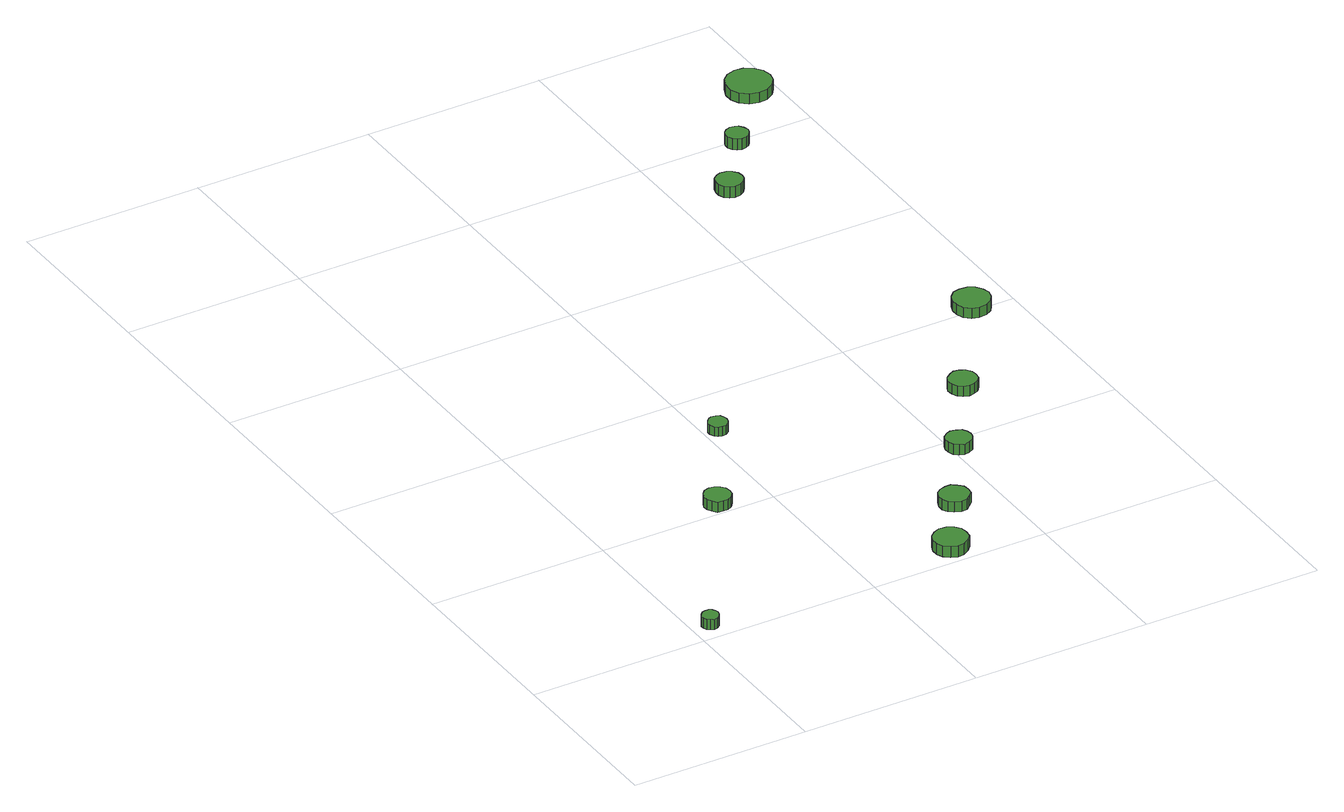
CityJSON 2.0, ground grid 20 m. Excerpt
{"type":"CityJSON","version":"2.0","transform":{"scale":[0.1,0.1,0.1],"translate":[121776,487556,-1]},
"CityObjects":{
"tree1":{"type":"SolitaryVegetationObject","attributes":{"function":"something"},"geometry":[{"type":"MultiSurface","lod":"1","boundaries":[[[0,1,2,3,4,5,6,7,8,9,10,11,12,13,14]],[[15,16,17,18,19,20,21,22,23,24,25,26,27,28,29]],[[0,29,28,1]],[[1,28,27,2]],[[2,27,26,3]],[[3,26,25,4]],[[4,25,24,5]],[[5,24,23,6]],[[6,23,22,7]],[[7,22,21,8]],[[8,21,20,9]],[[9,20,19,10]],[[10,19,18,11]],[[11,18,17,12]],[[12,17,16,13]],[[13,16,15,14]],[[14,15,29,0]]]}]},
"tree2":{"type":"SolitaryVegetationObject","attributes":{"function":"something"},"geometry":[{"type":"MultiSurface","lod":"1","boundaries":[[[30,31,32,33,34,35,36,37,38,39,40,41,42,43,44]],[[45,46,47,48,49,50,51,52,53,54,55,56,57,58,59]],[[30,59,58,31]],[[31,58,57,32]],[[32,57,56,33]],[[33,56,55,34]],[[34,55,54,35]],[[35,54,53,36]],[[36,53,52,37]],[[37,52,51,38]],[[38,51,50,39]],[[39,50,49,40]],[[40,49,48,41]],[[41,48,47,42]],[[42,47,46,43]],[[43,46,45,44]],[[44,45,59,30]]]}]},
"tree3":{"type":"SolitaryVegetationObject","attributes":{"function":"something"},"geometry":[{"type":"MultiSurface","lod":"1","boundaries":[[[60,61,62,63,64,65,66,67,68,69,70,71,72,73,74]],[[75,76,77,78,79,80,81,82,83,84,85,86,87,88,89]],[[60,89,88,61]],[[61,88,87,62]],[[62,87,86,63]],[[63,86,85,64]],[[64,85,84,65]],[[65,84,83,66]],[[66,83,82,67]],[[67,82,81,68]],[[68,81,80,69]],[[69,80,79,70]],[[70,79,78,71]],[[71,78,77,72]],[[72,77,76,73]],[[73,76,75,74]],[[74,75,89,60]]]}]},
"tree4":{"type":"SolitaryVegetationObject","attributes":{"function":"something"},"geometry":[{"type":"MultiSurface","lod":"1","boundaries":[[[90,91,92,93,94,95,96,97,98,99,100,101,102,103,104]],[[105,106,107,108,109,110,111,112,113,114,115,116,117,118,119]],[[90,119,118,91]],[[91,118,117,92]],[[92,117,116,93]],[[93,116,115,94]],[[94,115,114,95]],[[95,114,113,96]],[[96,113,112,97]],[[97,112,111,98]],[[98,111,110,99]],[[99,110,109,100]],[[100,109,108,101]],[[101,108,107,102]],[[102,107,106,103]],[[103,106,105,104]],[[104,105,119,90]]]}]},
"tree5":{"type":"SolitaryVegetationObject","attributes":{"function":"something"},"geometry":[{"type":"MultiSurface","lod":"1","boundaries":[[[120,121,122,123,124,125,126,127,128,129,130,131,132,133,134]],[[135,136,137,138,139,140,141,142,143,144,145,146,147,148,149]],[[120,149,148,121]],[[121,148,147,122]],[[122,147,146,123]],[[123,146,145,124]],[[124,145,144,125]],[[125,144,143,126]],[[126,143,142,127]],[[127,142,141,128]],[[128,141,140,129]],[[129,140,139,130]],[[130,139,138,131]],[[131,138,137,132]],[[132,137,136,133]],[[133,136,135,134]],[[134,135,149,120]]]}]},
"tree6":{"type":"SolitaryVegetationObject","attributes":{"function":"something"},"geometry":[{"type":"MultiSurface","lod":"1","boundaries":[[[150,151,152,153,154,155,156,157,158,159,160,161,162,163,164]],[[165,166,167,168,169,170,171,172,173,174,175,176,177,178,179]],[[150,179,178,151]],[[151,178,177,152]],[[152,177,176,153]],[[153,176,175,154]],[[154,175,174,155]],[[155,174,173,156]],[[156,173,172,157]],[[157,172,171,158]],[[158,171,170,159]],[[159,170,169,160]],[[160,169,168,161]],[[161,168,167,162]],[[162,167,166,163]],[[163,166,165,164]],[[164,165,179,150]]]}]},
"tree7":{"type":"SolitaryVegetationObject","attributes":{"function":"something"},"geometry":[{"type":"MultiSurface","lod":"1","boundaries":[[[180,181,182,183,184,185,186,187,188,189,190,191,192,193,194]],[[195,196,197,198,199,200,201,202,203,204,205,206,207,208,209]],[[180,209,208,181]],[[181,208,207,182]],[[182,207,206,183]],[[183,206,205,184]],[[184,205,204,185]],[[185,204,203,186]],[[186,203,202,187]],[[187,202,201,188]],[[188,201,200,189]],[[189,200,199,190]],[[190,199,198,191]],[[191,198,197,192]],[[192,197,196,193]],[[193,196,195,194]],[[194,195,209,180]]]}]},
"tree8":{"type":"SolitaryVegetationObject","attributes":{"function":"something"},"geometry":[{"type":"MultiSurface","lod":"1","boundaries":[[[210,211,212,213,214,215,216,217,218,219,220,221,222,223,224]],[[225,226,227,228,229,230,231,232,233,234,235,236,237,238,239]],[[210,239,238,211]],[[211,238,237,212]],[[212,237,236,213]],[[213,236,235,214]],[[214,235,234,215]],[[215,234,233,216]],[[216,233,232,217]],[[217,232,231,218]],[[218,231,230,219]],[[219,230,229,220]],[[220,229,228,221]],[[221,228,227,222]],[[222,227,226,223]],[[223,226,225,224]],[[224,225,239,210]]]}]},
"tree9":{"type":"SolitaryVegetationObject","attributes":{"function":"something"},"geometry":[{"type":"MultiSurface","lod":"1","boundaries":[[[240,241,242,243,244,245,246,247,248,249,250,251,252,253,254]],[[255,256,257,258,259,260,261,262,263,264,265,266,267,268,269]],[[240,269,268,241]],[[241,268,267,242]],[[242,267,266,243]],[[243,266,265,244]],[[244,265,264,245]],[[245,264,263,246]],[[246,263,262,247]],[[247,262,261,248]],[[248,261,260,249]],[[249,260,259,250]],[[250,259,258,251]],[[251,258,257,252]],[[252,257,256,253]],[[253,256,255,254]],[[254,255,269,240]]]}]},
"tree10":{"type":"SolitaryVegetationObject","attributes":{"function":"something"},"geometry":[{"type":"MultiSurface","lod":"1","boundaries":[[[270,271,272,273,274,275,276,277,278,279,280,281,282,283,284]],[[285,286,287,288,289,290,291,292,293,294,295,296,297,298,299]],[[270,299,298,271]],[[271,298,297,272]],[[272,297,296,273]],[[273,296,295,274]],[[274,295,294,275]],[[275,294,293,276]],[[276,293,292,277]],[[277,292,291,278]],[[278,291,290,279]],[[279,290,289,280]],[[280,289,288,281]],[[281,288,287,282]],[[282,287,286,283]],[[283,286,285,284]],[[284,285,299,270]]]}]},
"tree11":{"type":"SolitaryVegetationObject","attributes":{"function":"something"},"geometry":[{"type":"MultiSurface","lod":"1","boundaries":[[[300,301,302,303,304,305,306,307,308,309,310,311,312,313,314]],[[315,316,317,318,319,320,321,322,323,324,325,326,327,328,329]],[[300,329,328,301]],[[301,328,327,302]],[[302,327,326,303]],[[303,326,325,304]],[[304,325,324,305]],[[305,324,323,306]],[[306,323,322,307]],[[307,322,321,308]],[[308,321,320,309]],[[309,320,319,310]],[[310,319,318,311]],[[311,318,317,312]],[[312,317,316,313]],[[313,316,315,314]],[[314,315,329,300]]]}]}
},
"vertices":[
[27,17,23],[26,21,23],[24,24,23],[21,26,23],[17,26,23],[13,25,23],[10,22,23],[8,19,23],[8,15,23],[10,11,23],[13,9,23],[17,7,23],[21,8,23],[24,10,23],[26,13,23],[26,13,11],[24,10,11],[21,8,11],[17,7,11],[13,9,11],[10,11,11],[8,15,11],[8,19,11],[10,22,11],[13,25,11],[17,26,11],[21,26,11],[24,24,11],[26,21,11],[27,17,11],
[158,215,19],[157,221,19],[153,226,19],[148,229,19],[142,230,19],[136,228,19],[132,224,19],[129,218,19],[129,212,19],[132,207,19],[136,202,19],[142,201,19],[148,201,19],[153,204,19],[157,209,19],[157,209,7],[153,204,7],[148,201,7],[142,201,7],[136,202,7],[132,207,7],[129,212,7],[129,218,7],[132,224,7],[136,228,7],[142,230,7],[148,229,7],[153,226,7],[157,221,7],[158,215,7],
[323,26,19],[322,34,19],[317,40,19],[310,44,19],[302,45,19],[295,42,19],[289,37,19],[286,30,19],[286,22,19],[289,15,19],[295,10,19],[302,7,19],[310,8,19],[317,12,19],[322,18,19],[322,18,6],[317,12,6],[310,8,6],[302,7,6],[295,10,6],[289,15,6],[286,22,6],[286,30,6],[289,37,6],[295,42,6],[302,45,6],[310,44,6],[317,40,6],[322,34,6],[323,26,6],
[225,334,19],[224,338,19],[222,342,19],[218,344,19],[213,345,19],[209,343,19],[206,340,19],[204,336,19],[204,332,19],[206,327,19],[209,324,19],[213,323,19],[218,323,19],[222,326,19],[224,329,19],[224,329,8],[222,326,8],[218,323,8],[213,323,8],[209,324,8],[206,327,8],[204,332,8],[204,336,8],[206,340,8],[209,343,8],[213,345,8],[218,344,8],[222,342,8],[224,338,8],[225,334,8],
[367,96,18],[366,103,18],[361,108,18],[356,112,18],[349,112,18],[342,110,18],[337,106,18],[334,99,18],[334,92,18],[337,86,18],[342,82,18],[349,79,18],[356,80,18],[361,84,18],[366,89,18],[366,89,6],[361,84,6],[356,80,6],[349,79,6],[342,82,6],[337,86,6],[334,92,6],[334,99,6],[337,106,6],[342,110,6],[349,112,6],[356,112,6],[361,108,6],[366,103,6],[367,96,6],
[423,186,18],[422,191,18],[419,196,18],[413,199,18],[407,200,18],[402,198,18],[397,194,18],[395,189,18],[395,183,18],[397,177,18],[402,173,18],[407,171,18],[413,172,18],[419,175,18],[422,180,18],[422,180,6],[419,175,6],[413,172,6],[407,171,6],[402,173,6],[397,177,6],[395,183,6],[395,189,6],[397,194,6],[402,198,6],[407,200,6],[413,199,6],[419,196,6],[422,191,6],[423,186,6],
[485,280,18],[484,286,18],[480,292,18],[474,295,18],[468,296,18],[462,293,18],[457,289,18],[454,283,18],[454,276,18],[457,270,18],[462,266,18],[468,264,18],[474,265,18],[480,268,18],[484,273,18],[484,273,6],[480,268,6],[474,265,6],[468,264,6],[462,266,6],[457,270,6],[454,276,6],[454,283,6],[457,289,6],[462,293,6],[468,296,6],[474,295,6],[480,292,6],[484,286,6],[485,280,6],
[569,396,26],[567,404,26],[562,411,26],[555,415,26],[546,416,26],[538,414,26],[532,408,26],[529,400,26],[529,392,26],[532,384,26],[538,378,26],[546,376,26],[555,377,26],[562,381,26],[567,388,26],[567,388,14],[562,381,14],[555,377,14],[546,376,14],[538,378,14],[532,384,14],[529,392,14],[529,400,14],[532,408,14],[538,414,14],[546,416,14],[555,415,14],[562,411,14],[567,404,14],[569,396,14],
[469,715,25],[468,721,25],[464,726,25],[459,729,25],[452,730,25],[447,728,25],[442,724,25],[440,718,25],[440,712,25],[442,706,25],[447,702,25],[452,700,25],[459,701,25],[464,704,25],[468,709,25],[468,709,12],[464,704,12],[459,701,12],[452,700,12],[447,702,12],[442,706,12],[440,712,12],[440,718,12],[442,724,12],[447,728,12],[452,730,12],[459,729,12],[464,726,12],[468,721,12],[469,715,12],
[522,792,21],[520,798,21],[517,802,21],[513,804,21],[508,805,21],[503,803,21],[499,800,21],[497,795,21],[497,790,21],[499,785,21],[503,782,21],[508,780,21],[513,781,21],[517,783,21],[520,787,21],[520,787,8],[517,783,8],[513,781,8],[508,780,8],[503,782,8],[499,785,8],[497,790,8],[497,795,8],[499,800,8],[503,803,8],[508,805,8],[513,804,8],[517,802,8],[520,798,8],[522,792,8],
[595,872,20],[593,882,20],[587,890,20],[578,896,20],[568,897,20],[558,894,20],[550,887,20],[546,877,20],[546,867,20],[550,858,20],[558,851,20],[568,848,20],[578,849,20],[587,854,20],[593,862,20],[593,862,8],[587,854,8],[578,849,8],[568,848,8],[558,851,8],[550,858,8],[546,867,8],[546,877,8],[550,887,8],[558,894,8],[568,897,8],[578,896,8],[587,890,8],[593,882,8],[595,872,8]
]}
